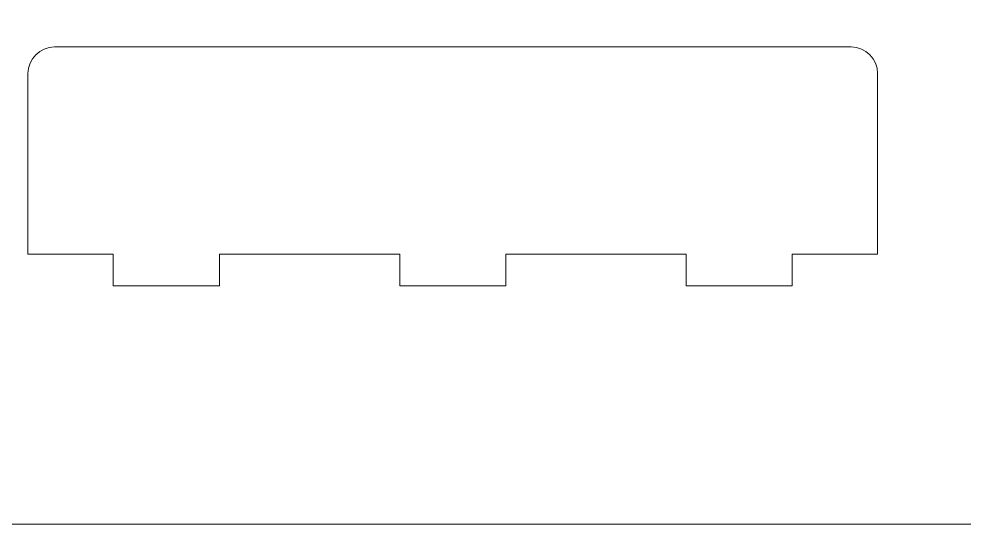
# Model space of a CAD drawing. Header units: millimetres. Extents: x -668 to 668, y -219 to 219.
# Drawn here: x -486.5 to -308.5, y -219.1 to -123.9 of the extents above; entities that cross this region are included whole.
import ezdxf

# ---------------------------------------------------------------- set-up
doc = ezdxf.new("R2010")
doc.units = ezdxf.units.MM
doc.header["$MEASUREMENT"] = 0
doc.layers.add('Layer 1', color=7, linetype='Continuous')

msp = doc.modelspace()

# ---------------------------------------------------------------- linework, layer by layer
at = {"layer": 'Layer 1', "color": 153, "lineweight": 20}
msp.add_lwpolyline([(-668.1612, -219.0747), (-28.9278, -219.0747), (-28.9278, 159.8081), (-668.1612, 159.8081), (-668.1612, -219.0747)], close=True, dxfattribs=at)
at = {"layer": 'Layer 1', "color": 250, "lineweight": 9}
msp.add_open_spline([(-329.8177, -129.2127), (-329.8177, -129.2127), (-479.8177, -129.2127), (-479.8177, -129.2127), (-479.8177, -129.2127), (-482.5677, -129.2127), (-484.8177, -131.4627), (-484.8177, -134.2127), (-484.8177, -134.2127), (-484.8177, -134.2127), (-484.8177, -168.2127), (-484.8177, -168.2127), (-484.8177, -168.2127), (-484.8177, -168.2127), (-468.7593, -168.2127), (-468.7593, -168.2127), (-468.7593, -168.2127), (-468.7593, -168.2127), (-468.7593, -174.2127), (-468.7593, -174.2127), (-468.7593, -174.2127), (-468.7593, -174.2127), (-448.7593, -174.2127), (-448.7593, -174.2127), (-448.7593, -174.2127), (-448.7593, -174.2127), (-448.7593, -168.2127), (-448.7593, -168.2127), (-448.7593, -168.2127), (-448.7593, -168.2127), (-414.8172, -168.2127), (-414.8172, -168.2127), (-414.8172, -168.2127), (-414.8172, -168.2127), (-414.8172, -174.2127), (-414.8172, -174.2127), (-414.8172, -174.2127), (-414.8172, -174.2127), (-394.8176, -174.2127), (-394.8176, -174.2127), (-394.8176, -174.2127), (-394.8176, -174.2127), (-394.8176, -168.2127), (-394.8176, -168.2127), (-394.8176, -168.2127), (-394.8176, -168.2127), (-360.8755, -168.2127), (-360.8755, -168.2127), (-360.8755, -168.2127), (-360.8755, -168.2127), (-360.8755, -174.2127), (-360.8755, -174.2127), (-360.8755, -174.2127), (-360.8755, -174.2127), (-340.8755, -174.2127), (-340.8755, -174.2127), (-340.8755, -174.2127), (-340.8755, -174.2127), (-340.8755, -168.2127), (-340.8755, -168.2127), (-340.8755, -168.2127), (-340.8755, -168.2127), (-324.8177, -168.2127), (-324.8177, -168.2127), (-324.8177, -168.2127), (-324.8177, -168.2127), (-324.8177, -134.2127), (-324.8177, -134.2127), (-324.8177, -134.2127), (-324.8177, -131.4627), (-327.0677, -129.2127), (-329.8177, -129.2127)], degree=3, knots=[0, 0, 0, 0, 0.05263158, 0.05263158, 0.05263158, 0.05263158, 0.10526316, 0.10526316, 0.10526316, 0.10526316, 0.15789474, 0.15789474, 0.15789474, 0.15789474, 0.21052632, 0.21052632, 0.21052632, 0.21052632, 0.26315789, 0.26315789, 0.26315789, 0.26315789, 0.31578947, 0.31578947, 0.31578947, 0.31578947, 0.36842105, 0.36842105, 0.36842105, 0.36842105, 0.42105263, 0.42105263, 0.42105263, 0.42105263, 0.47368421, 0.47368421, 0.47368421, 0.47368421, 0.52631579, 0.52631579, 0.52631579, 0.52631579, 0.57894737, 0.57894737, 0.57894737, 0.57894737, 0.63157895, 0.63157895, 0.63157895, 0.63157895, 0.68421053, 0.68421053, 0.68421053, 0.68421053, 0.73684211, 0.73684211, 0.73684211, 0.73684211, 0.78947368, 0.78947368, 0.78947368, 0.78947368, 0.84210526, 0.84210526, 0.84210526, 0.84210526, 0.89473684, 0.89473684, 0.89473684, 0.89473684, 1, 1, 1, 1], dxfattribs=at)

doc.saveas('drawing.dxf')
